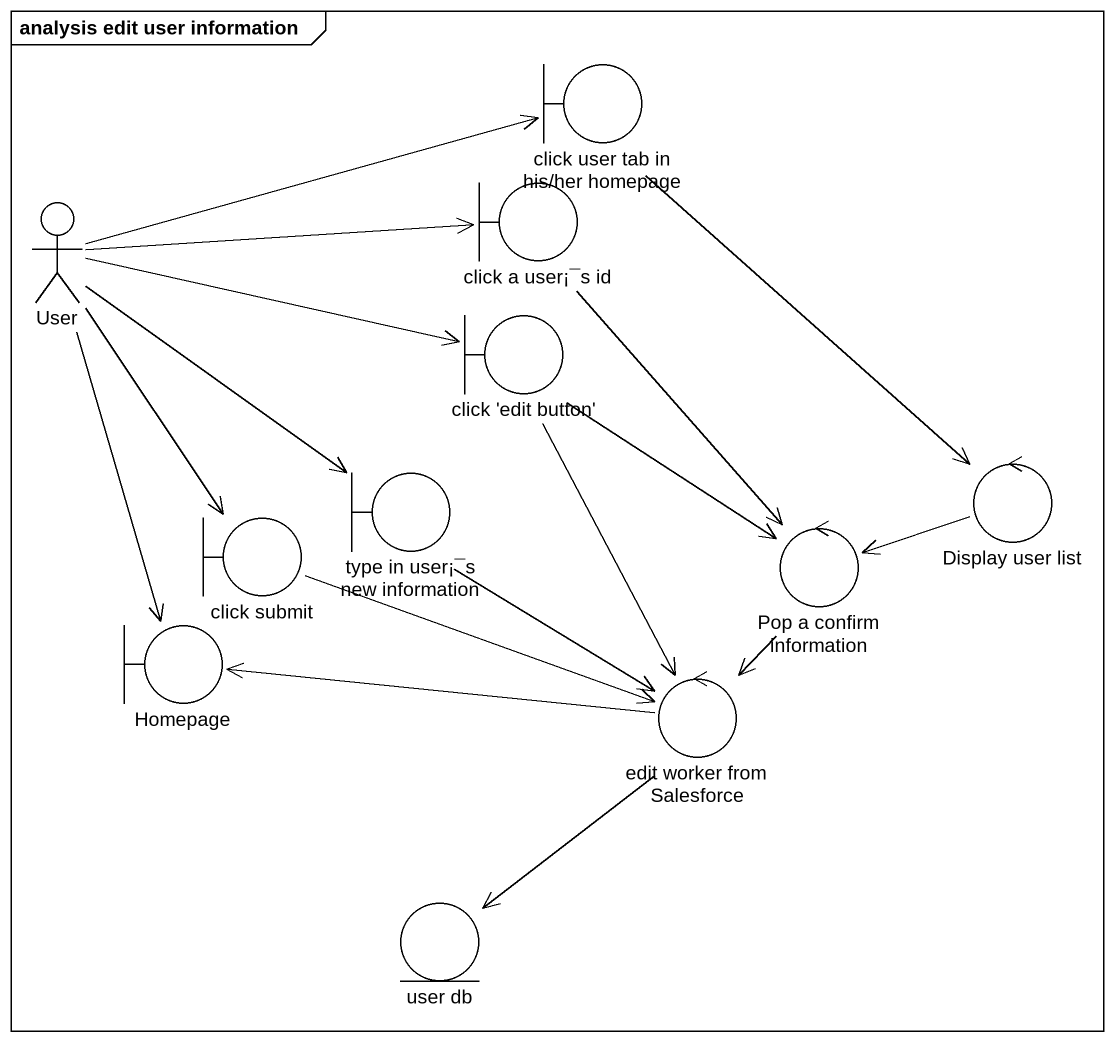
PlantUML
@startuml
mainframe analysis edit user information
boundary "click user tab in his/her homepage" as click_user_tab_in_his_her
actor User
boundary "click a user¡¯s id" as click_a_user_s_id
boundary "click 'edit button'" as click_edit_button
boundary "type in user¡¯s new information" as type_in_user_s_new
control "Display user list" as Display_user_list
boundary "click submit" as click_submit
control "Pop a confirm information" as Pop_a_confirm_information
boundary Homepage
control "edit worker from Salesforce" as edit_worker_from_Salesforce
entity "user db" as user_db
click_user_tab_in_his_her --> Display_user_list
User -right-> click_user_tab_in_his_her
User -right-> click_a_user_s_id
User -right-> click_edit_button
User --> type_in_user_s_new
User --> click_submit
User --> Homepage
click_a_user_s_id --> Pop_a_confirm_information
click_edit_button --> Pop_a_confirm_information
click_edit_button --> edit_worker_from_Salesforce
type_in_user_s_new --> edit_worker_from_Salesforce
Display_user_list -left-> Pop_a_confirm_information
click_submit -right-> edit_worker_from_Salesforce
Pop_a_confirm_information --> edit_worker_from_Salesforce
edit_worker_from_Salesforce -left-> Homepage
edit_worker_from_Salesforce --> user_db
@enduml
